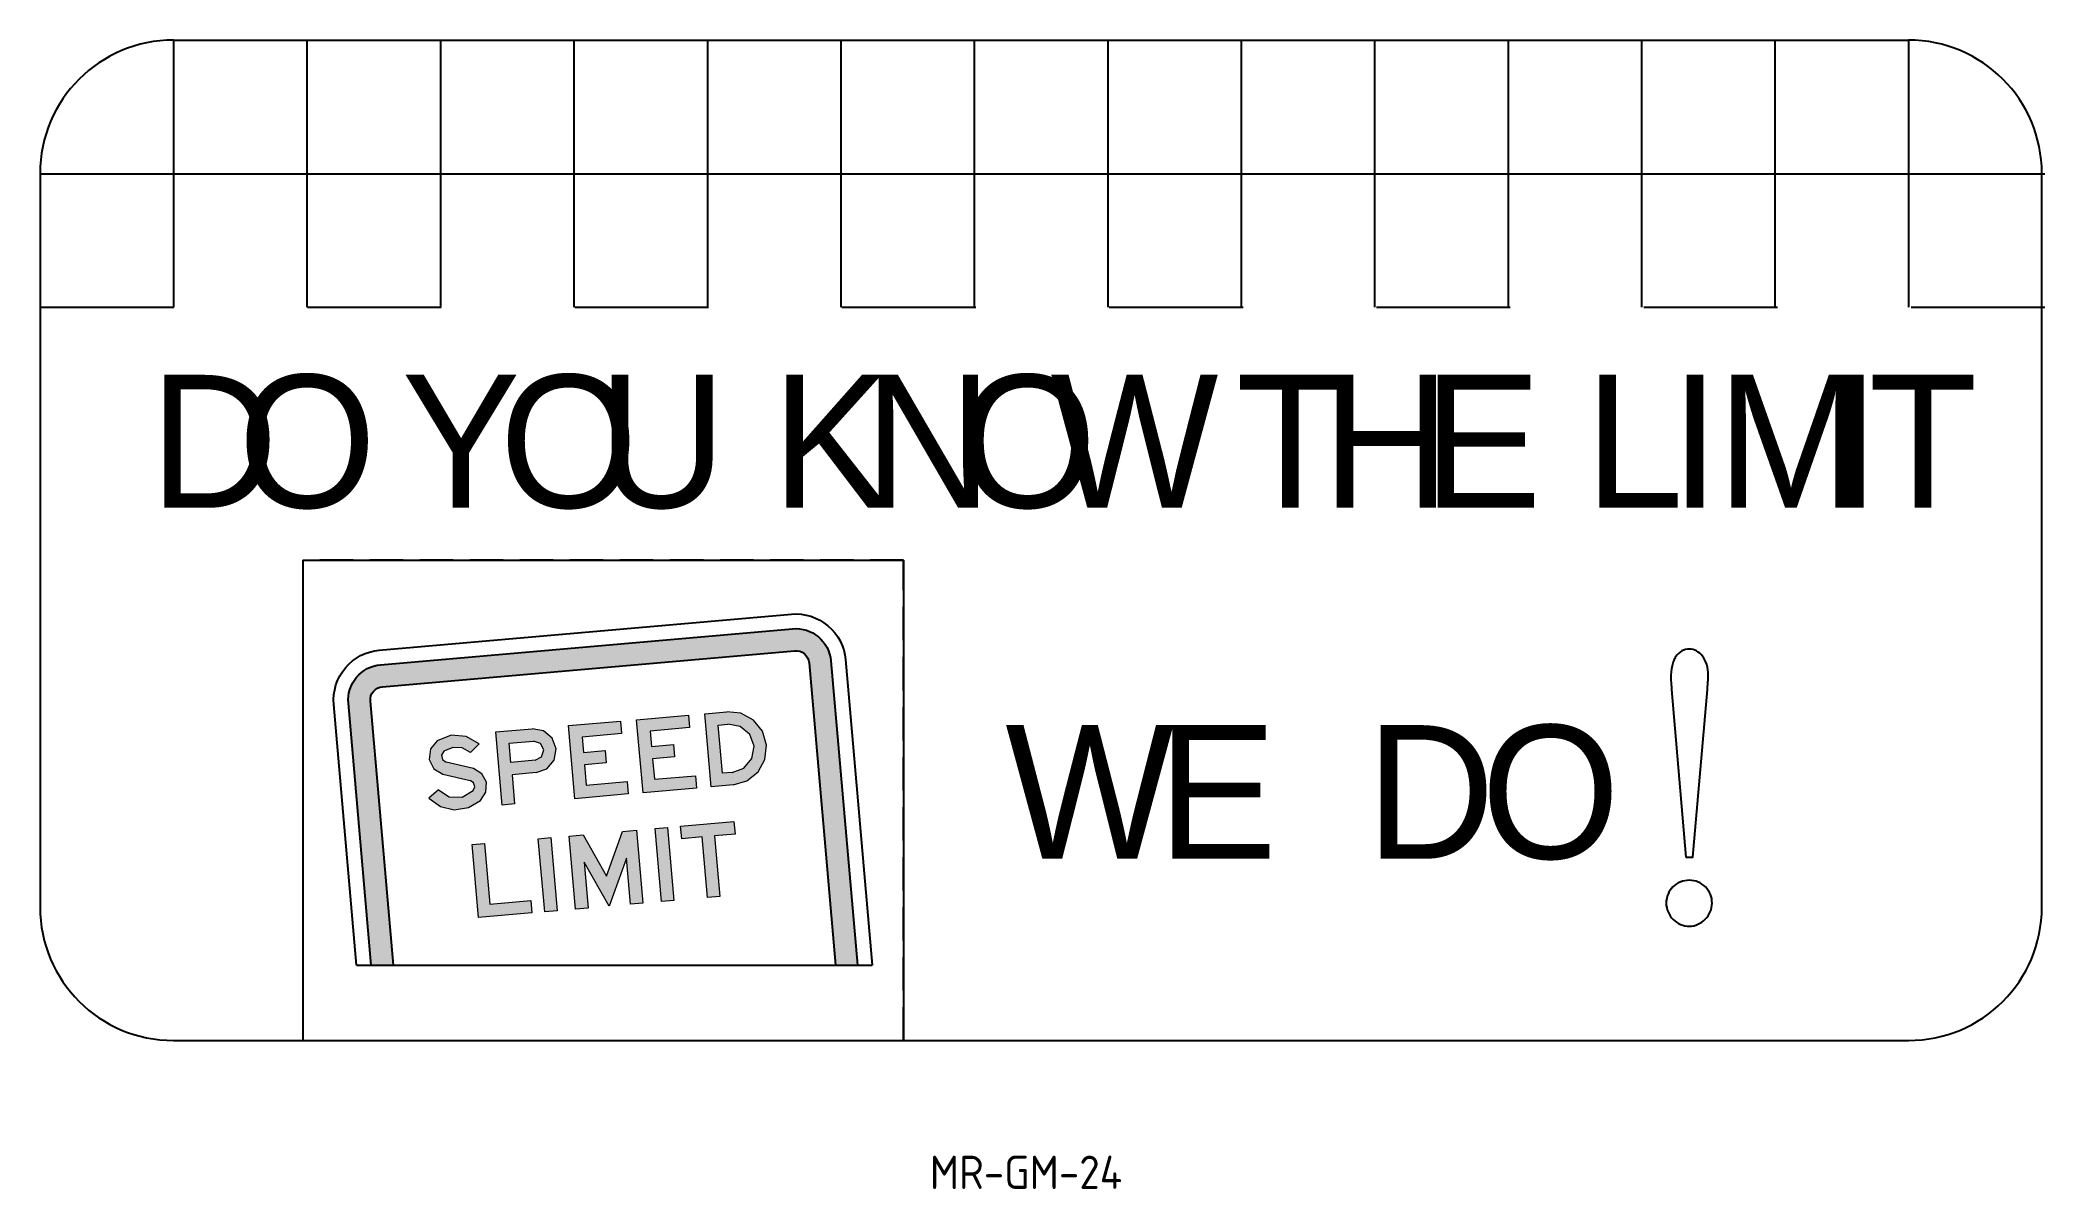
# Model space of a CAD drawing. Extents: x 172 to 322, y 174 to 261.
import ezdxf

# ---------------------------------------------------------------- set-up
doc = ezdxf.new("R2010")
doc.units = 0
doc.header["$LTSCALE"] = 100
doc.header["$MEASUREMENT"] = 0
doc.linetypes.add('HIDDEN', pattern=[0.375, 0.25, -0.125])
doc.layers.get('0').update_dxf_attribs({"color": 1, "linetype": 'CONTINUOUS'})
doc.layers.add('L25', color=1, linetype='CONTINUOUS')
doc.layers.add('L35', color=3, linetype='CONTINUOUS')
doc.styles.add('CSERIES', font='Cseries')
doc.styles.add('DSERIES', font='Dseries')
doc.styles.add('ISO', font='iso.shx')

# ---------------------------------------------------------------- blocks, each defined once
blk = doc.blocks.new('BLK8')
at = {"layer": 'L35', "style": 'DSERIES'}
for s, p in [('D', (0, 0)), ('O', (11.49, 0))]:
    blk.add_text(s, height=13.33, dxfattribs=at).set_placement(p)
blk = doc.blocks.new('BLK7')
at = {"layer": 'L35', "style": 'DSERIES'}
for s, p in [('W', (0, 0)), ('E', (15.21, 0))]:
    blk.add_text(s, height=13.33, dxfattribs=at).set_placement(p)
blk = doc.blocks.new('BLK9')
at = {"layer": 'L35'}
for name, p in [('BLK7', (0, 0)), ('BLK8', (35.97, 0))]:
    blk.add_blockref(name, p, dxfattribs=at)
blk = doc.blocks.new('BLK5')
at = {"layer": 'L35', "style": 'CSERIES'}
for s, p in [('L', (0, 0)), ('I', (8.58, 0)), ('M', (13.22, 0)), ('I', (24.66, 0)), ('T', (28.48, 0))]:
    blk.add_text(s, height=13.33, dxfattribs=at).set_placement(p)
blk = doc.blocks.new('BLK4')
at = {"layer": 'L35', "style": 'CSERIES'}
for s, p in [('T', (0, 0)), ('H', (8.63, 0)), ('E', (18.73, 0))]:
    blk.add_text(s, height=13.33, dxfattribs=at).set_placement(p)
blk = doc.blocks.new('BLK3')
at = {"layer": 'L35', "style": 'CSERIES'}
for s, p in [('K', (0, 0)), ('N', (9.25, 0)), ('O', (18.71, 0)), ('W', (27.94, 0))]:
    blk.add_text(s, height=13.33, dxfattribs=at).set_placement(p)
blk = doc.blocks.new('BLK2')
at = {"layer": 'L35', "style": 'CSERIES'}
for s, p in [('Y', (0, 0)), ('O', (9.81, 0)), ('U', (19.67, 0))]:
    blk.add_text(s, height=13.33, dxfattribs=at).set_placement(p)
blk = doc.blocks.new('BLK1')
at = {"layer": 'L35', "style": 'CSERIES'}
for s, p in [('D', (0, 0)), ('O', (8.87, 0))]:
    blk.add_text(s, height=13.33, dxfattribs=at).set_placement(p)
blk = doc.blocks.new('BLK6')
at = {"layer": 'L35'}
for name, p in [('BLK1', (0, 0)), ('BLK2', (25.27, 0)), ('BLK3', (62.38, 0)), ('BLK4', (108.93, 0)), ('BLK5', (143.88, 0))]:
    blk.add_blockref(name, p, dxfattribs=at)

msp = doc.modelspace()

# ---------------------------------------------------------------- hatches: boundary and pattern name
at = {"layer": 'L25', "linetype": 'Continuous'}
msp.add_hatch(color=256, dxfattribs=at).paths.add_polyline_path([(228.69, 214.78, -0.414214), (229.77, 213.87), (231.75, 191.21), (233.41, 191.21), (231.41, 214.02, 0.414214), (228.54, 216.43), (197.66, 213.73, 0.414214), (195.25, 210.85), (196.97, 191.21), (198.63, 191.21), (196.9, 211, -0.414214), (197.81, 212.08)])
h = msp.add_hatch(color=256, dxfattribs=at)
h.paths.add_polyline_path([(211.75, 209.17), (215.63, 209.51), (215.72, 208.57), (212.76, 208.31), (212.86, 207.16), (214.5, 207.31), (214.58, 206.38), (212.94, 206.23), (213.07, 204.7), (216.14, 204.97), (216.22, 204.04), (212.22, 203.68)])
h.paths.add_polyline_path([(216.85, 209.61), (220.74, 209.95), (220.82, 209.02), (217.87, 208.76), (217.97, 207.61), (219.61, 207.75), (219.69, 206.83), (218.05, 206.68), (218.18, 205.15), (221.25, 205.41), (221.33, 204.48), (217.33, 204.13)])
h.paths.add_polyline_path([(204.52, 200.25), (205.46, 200.33), (205.85, 195.79), (208.92, 196.05), (209, 195.13), (205.01, 194.77)])
h.paths.add_polyline_path([(209.48, 200.69), (210.42, 200.77), (210.89, 195.29), (209.96, 195.21)])
h.paths.add_polyline_path([(211.8, 200.89), (212.84, 200.98), (214.6, 197.88), (215.8, 201.24), (216.84, 201.33), (217.32, 195.85), (216.39, 195.77), (216.09, 199.22), (214.8, 195.63), (212.91, 198.94), (213.22, 195.49), (212.28, 195.41)])
h.paths.add_polyline_path([(218.23, 201.45), (219.16, 201.53), (219.64, 196.05), (218.71, 195.97)])
h.paths.add_polyline_path([(220.15, 201.62), (224.14, 201.97), (224.23, 201.04), (222.69, 200.9), (223.09, 196.36), (222.16, 196.28), (221.76, 200.82), (220.23, 200.69)])
h.paths.add_polyline_path([(202, 204.34), (201.28, 203.72), (202.15, 203.11), (203.19, 202.86), (204.24, 203.02), (205.16, 203.56), (205.56, 204.18), (205.59, 204.92), (205.25, 205.56), (204.62, 205.95), (202.59, 206.43), (202.3, 206.62), (202.23, 206.95), (202.41, 207.24), (203.07, 207.53), (203.78, 207.49), (204.4, 207.14), (205.06, 207.81), (204.08, 208.36), (202.95, 208.44), (201.9, 208.03), (201.4, 207.42), (201.31, 206.63), (201.66, 205.93), (202.34, 205.52), (204.37, 205.04), (204.63, 204.87), (204.72, 204.58), (204.6, 204.29), (203.77, 203.8), (202.81, 203.82)])
h.paths.add_polyline_path([(209.24, 206.57), (207.43, 206.41), (207.31, 207.84), (209.12, 208), (209.64, 207.83), (209.89, 207.35), (209.72, 206.82)], flags=16)
h.paths.add_polyline_path([(209.32, 205.64), (207.52, 205.48), (207.71, 203.29), (206.77, 203.21), (206.3, 208.69), (209.03, 208.93), (209.88, 208.78), (210.53, 208.23), (210.82, 207.43), (210.67, 206.58), (210.13, 205.93)])
h.paths.add_polyline_path([(224, 205.66), (223.29, 205.59), (222.97, 209.21), (223.69, 209.27), (224.61, 209.11), (225.33, 208.51), (225.65, 207.62), (225.49, 206.7), (224.89, 205.98)], flags=16)
h.paths.add_polyline_path([(224.08, 204.72), (222.44, 204.58), (221.96, 210.06), (223.6, 210.2), (224.67, 210.09), (225.61, 209.58), (226.28, 208.74), (226.58, 207.7), (226.47, 206.63), (225.95, 205.69), (225.12, 205.02)])

# ---------------------------------------------------------------- linework, layer by layer
at = {"color": 3, "lineweight": 0}
for points in [[(206.3, 208.69), (209.03, 208.93)], [(210.82, 207.43), (210.53, 208.23), (209.88, 208.78), (209.03, 208.93)], [(211.75, 209.17), (215.63, 209.51), (215.72, 208.57), (212.76, 208.31), (212.86, 207.16), (214.5, 207.31), (214.58, 206.38), (212.94, 206.23), (213.07, 204.7), (216.14, 204.97), (216.22, 204.04), (212.22, 203.68), (211.75, 209.17), (211.75, 209.17)], [(216.85, 209.61), (220.74, 209.95), (220.82, 209.02), (217.87, 208.76), (217.97, 207.61), (219.61, 207.75), (219.69, 206.83), (218.05, 206.68), (218.18, 205.15), (221.25, 205.41), (221.33, 204.48), (217.33, 204.13), (216.85, 209.61), (216.85, 209.61)], [(221.96, 210.06), (223.6, 210.2)], [(224.08, 204.72), (222.44, 204.58), (221.96, 210.06)], [(222.97, 209.21), (223.69, 209.27)], [(224, 205.66), (223.29, 205.59), (222.97, 209.21)], [(226.58, 207.7), (226.28, 208.74), (225.61, 209.58), (224.67, 210.09), (223.6, 210.2)], [(225.65, 207.62), (225.33, 208.51), (224.61, 209.11), (223.69, 209.27)], [(204.4, 207.14), (205.06, 207.81), (204.08, 208.36), (202.95, 208.44), (201.9, 208.03), (201.4, 207.42), (201.31, 206.63), (201.66, 205.93), (202.34, 205.52), (204.37, 205.04)], [(204.4, 207.14), (203.78, 207.49), (203.07, 207.53), (202.41, 207.24)], [(209.32, 205.64), (207.52, 205.48), (207.71, 203.29), (206.77, 203.21), (206.3, 208.69)], [(207.31, 207.84), (209.12, 208)], [(209.24, 206.57), (207.43, 206.41), (207.31, 207.84)], [(209.89, 207.35), (209.64, 207.83), (209.12, 208)], [(209.24, 206.57), (209.72, 206.82), (209.89, 207.35)], [(209.32, 205.64), (210.13, 205.93), (210.67, 206.58), (210.82, 207.43)], [(224, 205.66), (224.89, 205.98), (225.49, 206.7), (225.65, 207.62)], [(224.08, 204.72), (225.12, 205.02), (225.95, 205.69), (226.47, 206.63), (226.58, 207.7)], [(201.28, 203.72), (202.15, 203.11), (203.19, 202.86), (204.24, 203.02), (205.16, 203.56), (205.56, 204.18), (205.59, 204.92), (205.25, 205.56), (204.62, 205.95), (202.59, 206.43)], [(202.41, 207.24), (202.23, 206.95), (202.3, 206.62), (202.59, 206.43)], [(202, 204.34), (201.28, 203.72)], [(202, 204.34), (202.81, 203.82), (203.77, 203.8), (204.6, 204.29)], [(204.6, 204.29), (204.72, 204.58), (204.63, 204.87), (204.37, 205.04)], [(211.8, 200.89), (212.84, 200.98), (214.6, 197.88), (215.8, 201.24), (216.84, 201.33), (217.32, 195.85), (216.39, 195.77), (216.09, 199.22), (214.8, 195.63), (212.91, 198.94), (213.22, 195.49), (212.28, 195.41), (211.8, 200.89), (211.8, 200.89)], [(218.23, 201.45), (219.16, 201.53), (219.64, 196.05), (218.71, 195.97), (218.23, 201.45), (218.23, 201.45)], [(220.15, 201.62), (224.14, 201.97), (224.23, 201.04), (222.69, 200.9), (223.09, 196.36), (222.16, 196.28), (221.76, 200.82), (220.23, 200.69), (220.15, 201.62), (220.15, 201.62)], [(204.52, 200.25), (205.46, 200.33), (205.85, 195.79), (208.92, 196.05), (209, 195.13), (205.01, 194.77), (204.52, 200.25), (204.52, 200.25)], [(209.48, 200.69), (210.42, 200.77), (210.89, 195.29), (209.96, 195.21), (209.48, 200.69), (209.48, 200.69)]]:
    msp.add_lwpolyline(points, dxfattribs=at)
at = {"layer": 'L25', "linetype": 'Continuous'}
msp.add_line((297.15, 212.9), (297.15, 212.9), dxfattribs=at)
at = {"layer": 'L35'}
for p, q in [((182.15, 260.56), (312.15, 260.56)), ((182.15, 260.56), (182.15, 240.53)), ((192.15, 260.56), (192.15, 240.53)), ((202.15, 260.56), (202.15, 240.53)), ((212.15, 260.56), (212.15, 240.53)), ((222.15, 260.56), (222.15, 240.53)), ((232.15, 260.56), (232.15, 240.53)), ((242.15, 260.56), (242.15, 240.53)), ((252.15, 260.56), (252.15, 240.53)), ((262.15, 260.56), (262.15, 240.53)), ((272.15, 260.56), (272.15, 240.53)), ((282.15, 260.56), (282.15, 240.53)), ((292.15, 260.56), (292.15, 240.53)), ((302.15, 260.56), (302.15, 240.53)), ((312.15, 260.56), (312.15, 240.53)), ((172.15, 250.56), (172.15, 195.56)), ((172.15, 250.54), (322.38, 250.54)), ((322.15, 195.56), (322.15, 250.56)), ((172.15, 240.53), (182.17, 240.53)), ((192.18, 240.53), (202.2, 240.53)), ((212.21, 240.53), (222.23, 240.53)), ((232.24, 240.53), (242.26, 240.53)), ((252.27, 240.53), (262.29, 240.53)), ((272.3, 240.53), (282.32, 240.53)), ((292.33, 240.53), (302.35, 240.53)), ((312.36, 240.53), (322.38, 240.53)), ((182.15, 185.56), (312.15, 185.56))]:
    msp.add_line(p, q, dxfattribs=at)
at = {"layer": 'L35', "linetype": 'Continuous'}
for p, q in [((191.85, 221.56), (191.85, 185.56)), ((191.85, 221.56), (236.85, 221.56)), ((236.85, 221.56), (236.85, 185.56)), ((195.87, 191.21), (234.51, 191.21)), ((191.85, 185.56), (236.85, 185.56))]:
    msp.add_line(p, q, dxfattribs=at)
at = {"layer": 'L35', "linetype": 'HIDDEN', "ltscale": 0.1}
msp.add_lwpolyline([(191.85, 185.56), (236.85, 185.56), (236.85, 221.56), (191.85, 221.56)], close=True, dxfattribs=at)
at = {"layer": 'L35'}
for points in [[(195.87, 191.21), (194.16, 210.76, -0.414214), (197.57, 214.82), (228.45, 217.52, -0.414214), (232.51, 214.11), (234.51, 191.21)], [(196.97, 191.21), (195.25, 210.85, -0.414214), (197.66, 213.73), (228.54, 216.43, -0.414214), (231.41, 214.02), (233.41, 191.21)], [(198.63, 191.21), (196.9, 211, -0.414214), (197.81, 212.08), (228.69, 214.78, -0.414214), (229.77, 213.87), (231.75, 191.21)]]:
    msp.add_lwpolyline(points, format="xyb", dxfattribs=at)
for points in [[(295.48, 199.31), (296, 199.31), (297.09, 211.87), (297.13, 212.44, 0.015208), (297.15, 212.94, 0.074537), (297.04, 213.76, 0.089055), (296.72, 214.37, 0.107561), (296.27, 214.76, 0.123659), (295.74, 214.9, 0.12767), (295.17, 214.76, 0.12356), (294.73, 214.35, 0.048179), (294.57, 214.04, 0.03917), (294.45, 213.66, 0.057596), (294.35, 212.71, 0.023107), (294.39, 212.08), (294.41, 211.87), (295.48, 199.31)], [(294, 195.86, 0.200796), (294.52, 194.64, 0.196985), (295.74, 194.13, 0.105695), (296.38, 194.27, 0.092575), (296.92, 194.65, 0.092039), (297.3, 195.2, 0.103381), (297.44, 195.86, 0.200004), (296.94, 197.07, 0.200004), (295.74, 197.57, 0.095207), (295.05, 197.44, 0.099125), (294.5, 197.08, 0.101148), (294.14, 196.54, 0.099315), (294, 195.86)]]:
    msp.add_lwpolyline(points, format="xyb", close=True, dxfattribs=at)
for centre, start, end in [((182.15, 250.56), 90, 180), ((312.15, 250.56), 0, 90), ((182.15, 195.56), 180, 270), ((312.15, 195.56), 270, 0)]:
    msp.add_arc(centre, 10, start, end, dxfattribs=at)

# ---------------------------------------------------------------- block references
for name, p, xscale, yscale, zscale in [('BLK6', (180.36, 225.5), 0.7474028405269175, 0.7474028405269175, 0.7474028405269175), ('BLK9', (244.48, 199.19), 0.7511398547295521, 0.7511398547295521, 0.7511398547295521)]:
    msp.add_blockref(name, p, dxfattribs=dict(at, xscale=xscale, yscale=yscale, zscale=zscale))

# ---------------------------------------------------------------- texts
at = {"layer": 'L25', "linetype": 'Continuous', "style": 'ISO'}
msp.add_text('MR-GM-24', height=2.5, dxfattribs=at).set_placement((238.82, 174.43))

doc.saveas('drawing.dxf')
